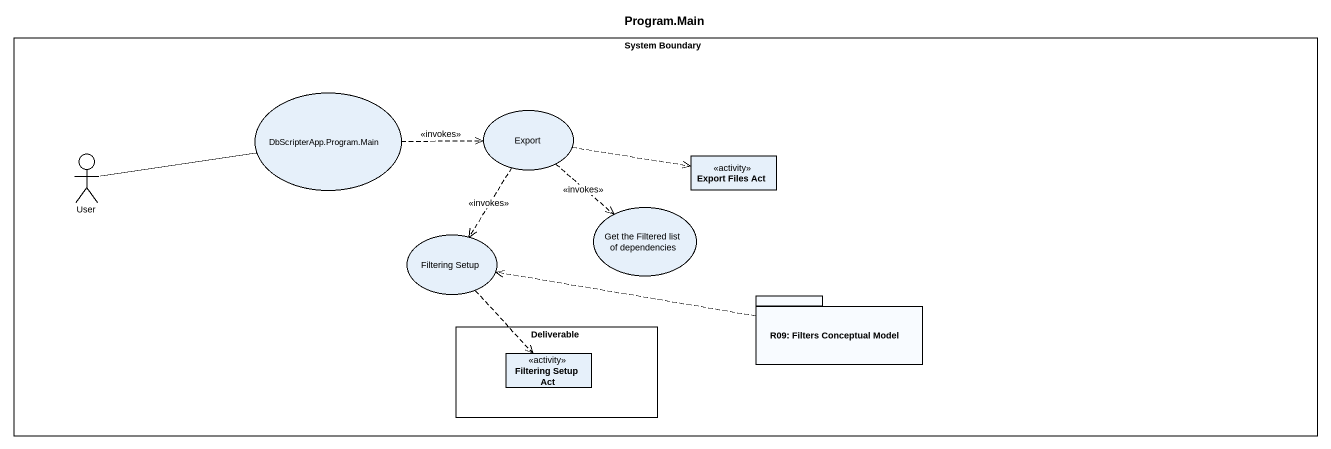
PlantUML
@startuml
title Program.Main
allowmixing
hide circle
hide empty members
rectangle "System Boundary" as System_Boundary {
  usecase "DbScripterApp.Program.Main" as DbScripterApp_Program_Main
  usecase Export
  actor User
  class "Export Files Act" as Export_Files_Act <<activity>>
  usecase "Filtering Setup" as Filtering_Setup
  usecase "Get the Filtered list of dependencies" as Get_the_Filtered_list_of
  package "R09: Filters Conceptual Model" as R09_Filters_Conceptual_Model {
  }
  rectangle Deliverable {
    class "Filtering Setup Act" as Filtering_Setup_Act <<activity>>
  }
}
DbScripterApp_Program_Main .right.> Export : <<invokes>>
Export .right.> Export_Files_Act
Export ..> Filtering_Setup : <<invokes>>
Export ..> Get_the_Filtered_list_of : <<invokes>>
User -right- DbScripterApp_Program_Main
Filtering_Setup ..> Filtering_Setup_Act
R09_Filters_Conceptual_Model .left.> Filtering_Setup
@enduml
